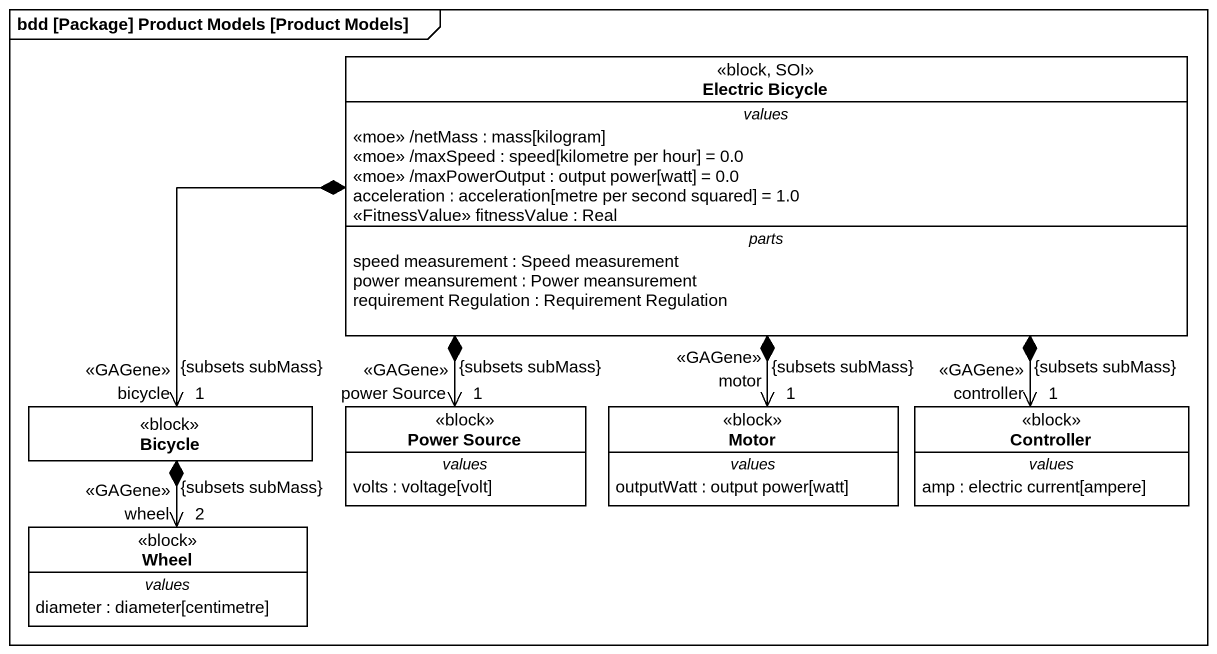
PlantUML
@startuml
mainframe bdd [Package] Product Models [Product Models]
hide circle
hide empty members
class "Electric Bicycle" as Electric_Bicycle <<block, SOI>> {
  -- values --
  <<moe>> /netMass : mass[kilogram]
  <<moe>> /maxSpeed : speed[kilometre per hour] = 0.0
  <<moe>> /maxPowerOutput : output power[watt] = 0.0
  acceleration : acceleration[metre per second squared] = 1.0
  <<FitnessValue>> fitnessValue : Real
  -- parts --
  speed measurement : Speed measurement
  power meansurement : Power meansurement
  requirement Regulation : Requirement Regulation
}
class Bicycle <<block>>
class "Power Source" as Power_Source <<block>> {
  -- values --
  volts : voltage[volt]
}
class Motor <<block>> {
  -- values --
  outputWatt : output power[watt]
}
class Controller <<block>> {
  -- values --
  amp : electric current[ampere]
}
class Wheel <<block>> {
  -- values --
  diameter : diameter[centimetre]
}
Electric_Bicycle *-left-> "bicycle\n{subsets subMass}\n1\n<<GAGene>>" Bicycle
Electric_Bicycle *--> "power Source\n{subsets subMass}\n1\n<<GAGene>>" Power_Source
Electric_Bicycle *--> "motor\n{subsets subMass}\n1\n<<GAGene>>" Motor
Electric_Bicycle *--> "controller\n{subsets subMass}\n1\n<<GAGene>>" Controller
Bicycle *--> "wheel\n{subsets subMass}\n2\n<<GAGene>>" Wheel
@enduml
